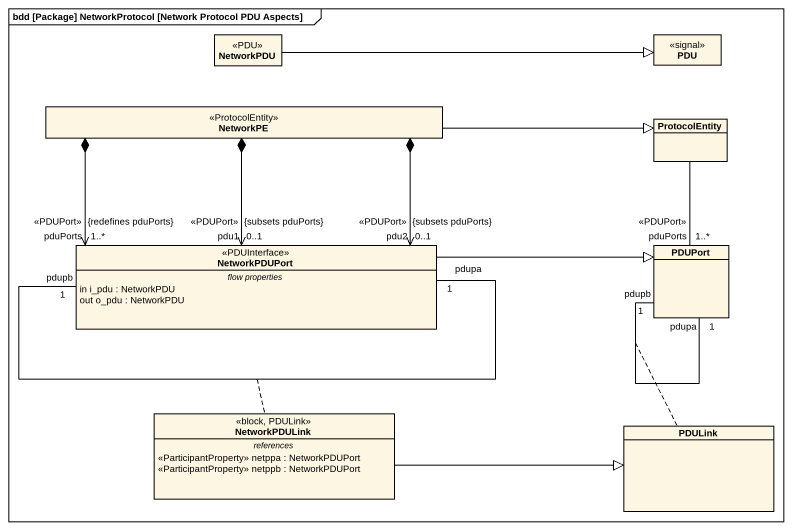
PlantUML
@startuml
mainframe bdd [Package] NetworkProtocol [Network Protocol PDU Aspects]
hide circle
hide empty members
class NetworkPDU <<PDU>>
class PDU <<signal>>
class NetworkPE <<ProtocolEntity>>
class ProtocolEntity
class NetworkPDUPort <<PDUInterface>> {
  -- flow properties --
  in i_pdu : NetworkPDU
  out o_pdu : NetworkPDU
}
class PDUPort
class NetworkPDULink <<block, PDULink>> {
  -- references --
  <<ParticipantProperty>> netppa : NetworkPDUPort
  <<ParticipantProperty>> netppb : NetworkPDUPort
}
class PDULink
NetworkPDU -right-|> PDU
NetworkPE -right-|> ProtocolEntity
NetworkPDUPort "pduPorts\n<<PDUPort>>\n1..*\n{redefines pduPorts}" <-up-* NetworkPE
NetworkPDUPort "pdu1\n<<PDUPort>>\n0..1\n{subsets pduPorts}" <-up-* NetworkPE
NetworkPDUPort "pdu2\n<<PDUPort>>\n0..1\n{subsets pduPorts}" <-up-* NetworkPE
NetworkPDUPort "pdupb\n1" -- "pdupa\n1" NetworkPDUPort
(NetworkPDUPort, NetworkPDUPort) .. NetworkPDULink
NetworkPDUPort -right-|> PDUPort
PDUPort "pduPorts\n<<PDUPort>>\n1..*" -up- ProtocolEntity
PDUPort "pdupb\n1" -- "pdupa\n1" PDUPort
(PDUPort, PDUPort) .. PDULink
NetworkPDULink -right-|> PDULink
@enduml
